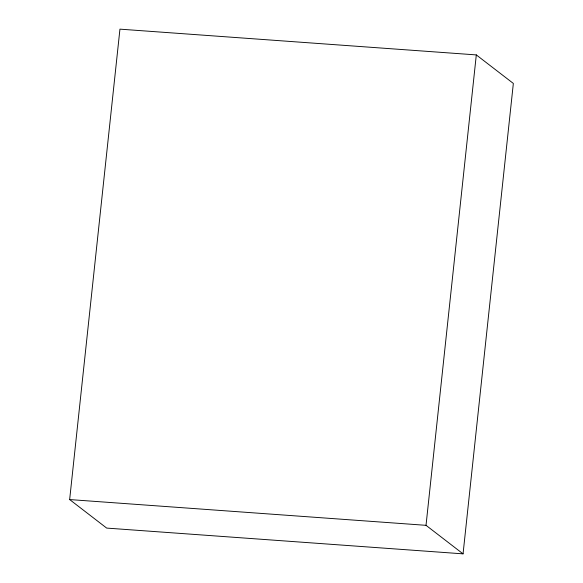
<?xml version="1.0" encoding="UTF-8"?>
<svg xmlns="http://www.w3.org/2000/svg" width="583" height="583" viewBox="0 0 583 583"><rect width="100%" height="100%" fill="white"/><g stroke="black" fill="none" stroke-linecap="round" stroke-linejoin="round"><path stroke-width="0.87" d="M69.654 499.565L119.945 29.15L476.311 54.911L513.346 83.435L463.055 553.85L106.689 528.089L69.654 499.565L426.02 525.327L463.055 553.85M426.02 525.327L476.311 54.911"/></g></svg>
